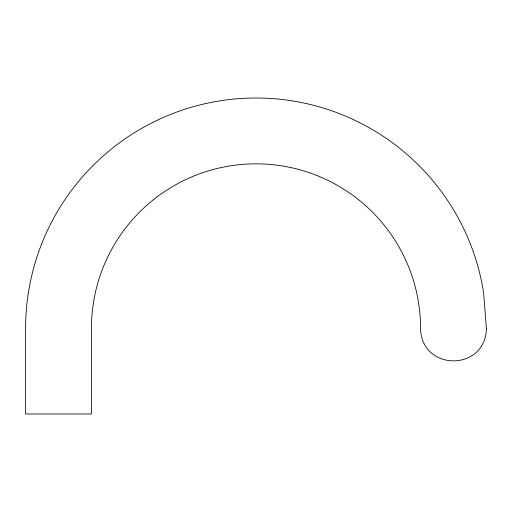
<?xml version="1.0" encoding="UTF-8"?>
<svg xmlns="http://www.w3.org/2000/svg" width="512" height="512" viewBox="0 0 512 512"><rect width="100%" height="100%" fill="white"/><g stroke="black" fill="none" stroke-linecap="round" stroke-linejoin="round"><path stroke-width="0.77" d="M486.4 328.41C485.562 371.686 421.408 371.686 420.57 328.41A164.57 164.57 0 0 0 256 163.84A164.57 164.57 0 0 0 91.43 328.41L91.43 413.99L25.6 413.99L25.6 328.41A230.4 230.4 0 0 1 237.92 98.72A230.4 230.4 0 0 1 483.565 292.371L486.4 328.41"/></g></svg>
